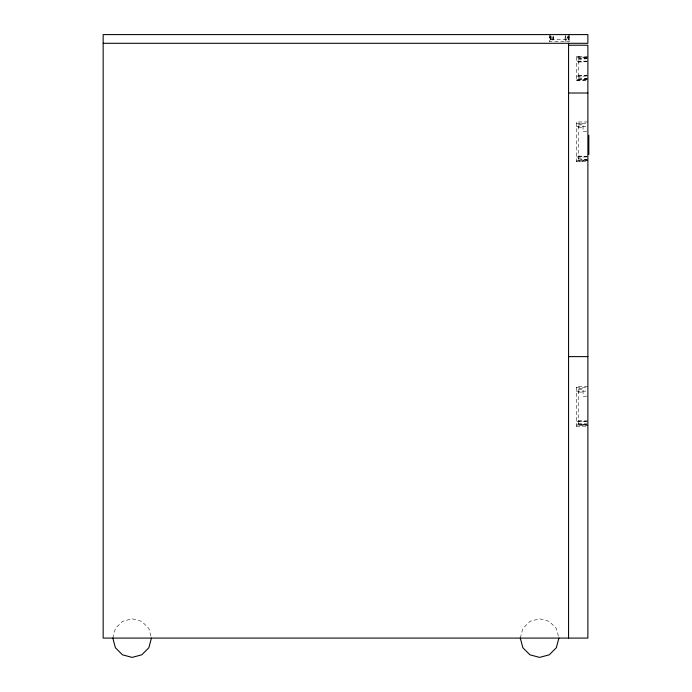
<?xml version="1.0" encoding="UTF-8"?>
<svg xmlns="http://www.w3.org/2000/svg" width="692" height="692" viewBox="0 0 692 692"><rect width="100%" height="100%" fill="white"/><g stroke="black" fill="none" stroke-linecap="round" stroke-linejoin="round"><path stroke-width="0.52" stroke-dasharray="3.46 2.59" d="M553.219 36.529L552.873 41.356L552.873 36.529M564.949 39.427L565.234 36.529M550.823 36.529L550.226 41.356L550.226 36.529M569.533 34.6L569.533 41.356L549.258 41.356L549.941 36.529M566.886 39.427L567.388 36.529M568.564 34.6L567.604 39.427L551.187 39.427L550.218 34.6M112.813 638.085L115.4 628.431L122.467 621.364L132.12 618.778L141.782 621.364L148.849 628.431L151.436 638.085M520.289 638.085L522.875 628.431L529.942 621.364L539.596 618.778L549.258 621.364L556.325 628.431L558.911 638.085M587.88 57.531L578.227 58.5L578.227 78.776L587.88 79.744M578.227 59.469L586.807 58.725M587.88 56.571L576.289 56.571L576.289 80.704L586.825 79.831M587.88 121.982L576.289 121.982L576.289 161.573L587.88 160.605L578.227 159.644L578.227 123.92L583.053 123.92L583.053 131.644L587.88 131.644M587.88 386.551L576.289 386.551L576.289 426.142L587.88 425.173L578.227 424.213L578.227 388.489L583.053 388.489L583.053 396.213L587.88 396.213M587.88 78.637L576.289 79.476L586.825 79.476M587.88 159.506L576.289 160.345L586.825 160.345M587.88 424.075L576.289 424.914L586.825 424.914M578.227 62.116L586.807 61.692M587.88 75.636L576.289 76.12L586.825 76.12M587.88 156.504L576.289 156.989L586.825 156.989M587.88 421.073L576.289 421.558L586.825 421.558M586.825 57.799L576.289 57.799L587.88 58.63M586.825 61.156L576.289 61.156L587.88 61.64M576.289 80.704L587.88 80.704M576.289 123.211L586.825 123.211M578.227 124.889L583.053 124.889M576.289 126.575L586.825 126.575M578.227 127.536L583.053 127.536M576.289 161.573L587.88 161.573M576.289 387.779L586.825 387.779M578.227 389.458L583.053 389.458M576.289 391.144L586.825 391.144M578.227 392.105L583.053 392.105M576.289 426.142L587.88 426.142M578.227 75.151L586.807 75.584M578.227 156.02L586.807 156.453M578.227 420.589L586.807 421.021M576.289 56.571L586.825 57.445M578.227 77.807L586.807 78.551M578.227 158.676L586.807 159.419M578.227 423.245L586.807 423.988M551.394 36.529L551.896 39.427M568.841 36.529L569.533 41.356M567.968 36.529L568.564 41.356L568.564 36.529M553.548 36.529L553.842 39.427M565.425 34.6L565.909 41.356L565.909 36.529M549.258 34.6L549.258 41.356"/><path stroke-width="1.04" d="M151.436 638.085L148.849 647.747L141.782 654.814L132.12 657.4L122.467 654.814L115.4 647.747L112.813 638.085M558.911 638.085L556.325 647.747L549.258 654.814L539.596 657.4L529.942 654.814L522.875 647.747L520.289 638.085M103.16 43.293L587.88 43.293L587.88 34.6L103.16 34.6L103.16 638.085L587.88 638.085L587.88 45.222L568.564 45.222M568.564 93.013L587.88 93.013M568.564 356.622L587.88 356.622M588.84 135.269L588.84 154.584M568.564 43.293L568.564 638.085"/></g></svg>
